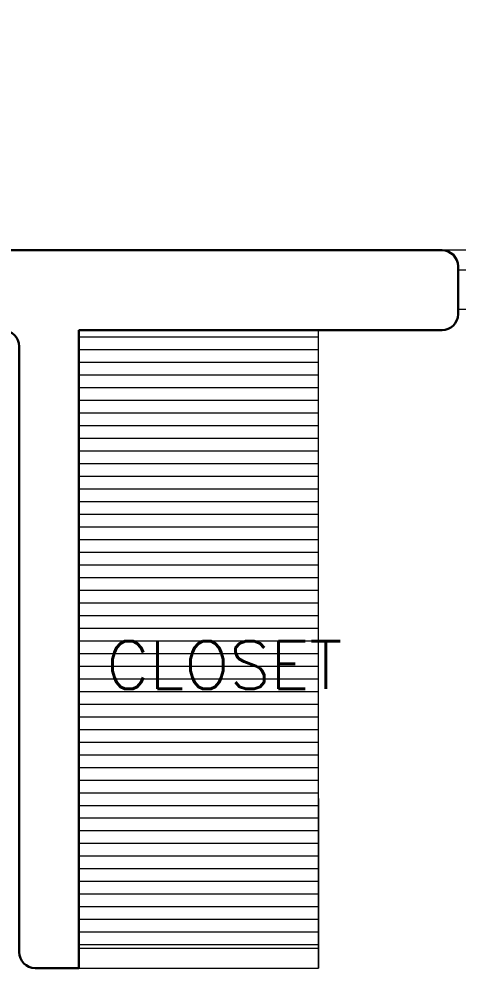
# Model space of a CAD drawing. Header units: metres. Extents: x -44 to 358, y -286 to 66.
# Drawn here: x 34.842 to 35.942, y -72.665 to -70.285 of the extents above; entities that cross this region are included whole.
import ezdxf

# ---------------------------------------------------------------- set-up
doc = ezdxf.new("R2010")
doc.units = ezdxf.units.M
doc.header["$LTSCALE"] = 0.3
doc.linetypes.add('HIDDEN2', pattern=[4.7625, 3.175, -1.5875])
for name, color, linetype, lineweight in [('A-DOOR', 7, 'Continuous', 5), ('A-WALL', 7, 'Continuous', 30), ('baños', 141, 'Continuous', 0), ('closets', 33, 'Continuous', 0), ('Columnas', 7, 'Continuous', 18), ('piso', 251, 'Continuous', 18)]:
    doc.layers.add(name, color=color, linetype=linetype, lineweight=lineweight)
doc.layers.add('TEXTOS', color=4, linetype='Continuous')

# ---------------------------------------------------------------- blocks, each defined once
blk = doc.blocks.new('A$Ca7b09788')
at = {"layer": 'A-DOOR'}
for p, q in [((0, 0.1006), (0.06, 0.1006)), ((0.06, 0.0606), (0.06, 0.1006)), ((2.8, 0.1), (2.74, 0.1)), ((2.74, 0.06), (2.74, 0.1)), ((0.035, 0.0606), (0.035, 0.0006)), ((0.06, 0.0606), (0.035, 0.0606)), ((2.74, 0.06), (2.765, 0.06)), ((2.765, 0.06), (2.765, 0)), ((0.035, 0.0006), (0, 0.0006)), ((2.765, 0), (2.8, 0))]:
    blk.add_line(p, q, dxfattribs=at)
for points in [[(0.3471, 0.6649), (0.7, 0.0604), (0.7261, 0.0757), (0.3732, 0.6802)], [(2.4529, 0.6649), (2.1, 0.0604), (2.0739, 0.0757), (2.4268, 0.6802)], [(0.0446, 0.0606), (0.7, 0.0604), (0.7, 0.0301), (0.0446, 0.0303)], [(2.7524, 0.06), (2.1, 0.0602), (2.1, 0.0299), (2.7524, 0.0297)]]:
    blk.add_lwpolyline(points, close=True, dxfattribs=at)
at = {"layer": 'A-DOOR', "linetype": 'HIDDEN2'}
for centre, start, end in [((0.6447, -0.0402), 11.1544, 110.647), ((2.1553, -0.0402), 69.353, 168.8456)]:
    blk.add_arc(centre, 0.7699, start, end, dxfattribs=at)
blk = doc.blocks.new('PL BASE 1N NASAS 09')
at = {"layer": 'closets', "transparency": 33554687}
h = blk.add_hatch(dxfattribs=at)
h.set_pattern_fill('LINE', color=256, scale=0.01, angle=180)
h.set_pattern_definition([(180, (-441.877485, -2857.39924), (-4e-18, -0.03175), [])])
h.paths.add_polyline_path([(-105.7315, -35.4497), (-105.7315, -36.9997), (-105.1315, -36.9997), (-105.1315, -35.4497)])
at = {"layer": 'A-WALL'}
for p, q in [((-105.941, -35.2497), (-104.821, -35.2497)), ((-104.781, -35.2897), (-104.781, -35.4097)), ((-105.731, -35.4497), (-104.821, -35.4497)), ((-105.731, -37.0497), (-105.731, -35.4497)), ((-105.881, -35.4906), (-105.881, -37.0097)), ((-105.841, -37.0497), (-105.731, -37.0497))]:
    blk.add_line(p, q, dxfattribs=at)
for centre, start, end in [((-104.821, -35.2897), 0, 90), ((-104.821, -35.4097), 270, 0), ((-105.921, -35.4906), 360, 90), ((-105.841, -37.0097), 180, 270)]:
    blk.add_arc(centre, 0.04, start, end, dxfattribs=at)
at = {"layer": 'closets', "transparency": 33554687}
for p, q in [((-105.131, -37.0497), (-105.131, -35.4497)), ((-105.131, -36.6247), (-105.131, -37.0497)), ((-105.7315, -36.9997), (-105.131, -36.9997)), ((-105.7315, -37.0497), (-105.131, -37.0497))]:
    blk.add_line(p, q, dxfattribs=at)
at = {"layer": 'piso'}
blk.add_line((-101.941, -35.2497), (-104.821, -35.2497), dxfattribs=at)
at = {"color": 1}
blk.add_blockref('A$Ca7b09788', (-104.781, -35.3991), dxfattribs=at)
at = {"layer": 'TEXTOS', "insert": (-103.6641, -36.3498), "char_height": 0.15, "width": 3.405477, "attachment_point": 9}
blk.add_mtext('\\pxqc;{\\Fromans|c0;\\H0.8x;CLOSET\\H1.25x; }', dxfattribs=at)
blk = doc.blocks.new('A$C74a5ad94')
at = {"layer": 'baños'}
blk.add_blockref('PL BASE 1N NASAS 09', (131.4957, 56.1498), dxfattribs=at)

msp = doc.modelspace()

# ---------------------------------------------------------------- block references
at = {"layer": 'Columnas', "ltscale": 0.2}
msp.add_blockref('A$C74a5ad94', (9.2272544, -91.7655679), dxfattribs=at)

doc.saveas('drawing.dxf')
